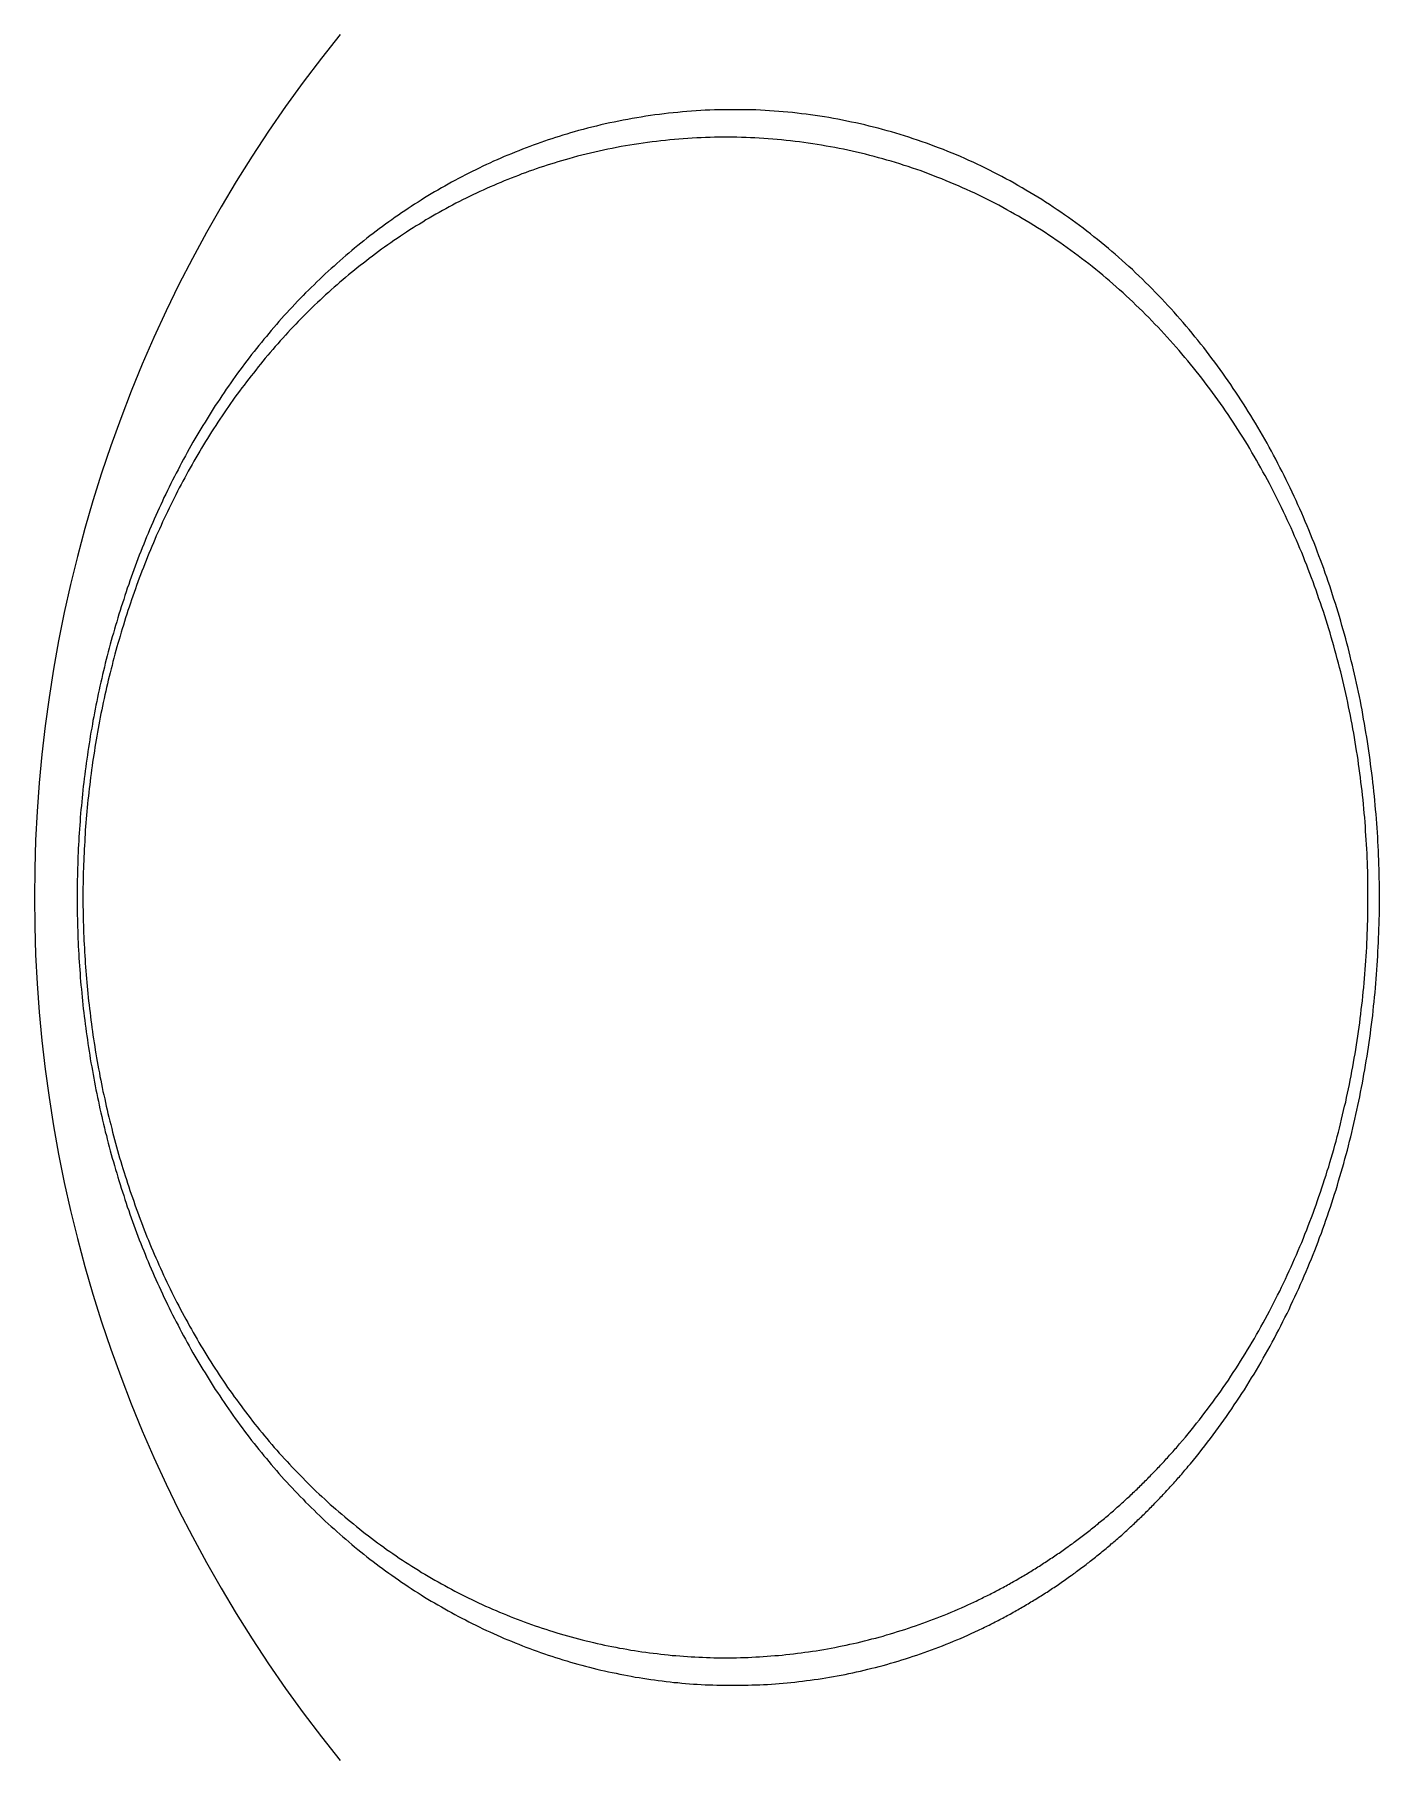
# Model space of a CAD drawing. Header units: millimetres. Extents: x 0 to 5600, y -67 to 2530.
# Drawn here: x 5200.69 to 5209.3, y 864.51 to 875.58 of the extents above; entities that cross this region are included whole.
import ezdxf

# ---------------------------------------------------------------- set-up
doc = ezdxf.new("R2010")
doc.units = ezdxf.units.MM
doc.layers.add('내부선 및 부속', color=4, linetype='Continuous')

msp = doc.modelspace()

# ---------------------------------------------------------------- linework, layer by layer
at = {"layer": '내부선 및 부속', "linetype": 'Continuous', "flags": 128}
for points in [[(5208.093, 866.414), (5208.112, 866.437), (5208.131, 866.46), (5208.149, 866.482), (5208.167, 866.505), (5208.185, 866.529), (5208.203, 866.552), (5208.221, 866.575), (5208.239, 866.599), (5208.256, 866.622), (5208.273, 866.646), (5208.291, 866.67), (5208.308, 866.694), (5208.325, 866.718), (5208.341, 866.742), (5208.358, 866.766), (5208.374, 866.791), (5208.391, 866.815), (5208.407, 866.84), (5208.423, 866.864), (5208.439, 866.889), (5208.454, 866.914), (5208.47, 866.939), (5208.485, 866.964), (5208.501, 866.989), (5208.516, 867.015), (5208.531, 867.04), (5208.546, 867.066), (5208.56, 867.091), (5208.575, 867.117), (5208.589, 867.143), (5208.603, 867.168), (5208.617, 867.194), (5208.631, 867.22), (5208.645, 867.246), (5208.659, 867.273), (5208.672, 867.299), (5208.686, 867.325), (5208.699, 867.351), (5208.712, 867.378), (5208.725, 867.404), (5208.737, 867.431), (5208.75, 867.458), (5208.763, 867.484), (5208.775, 867.511), (5208.787, 867.538), (5208.799, 867.565), (5208.811, 867.592), (5208.823, 867.619), (5208.834, 867.646), (5208.846, 867.673), (5208.857, 867.701), (5208.868, 867.728), (5208.879, 867.755), (5208.89, 867.782), (5208.9, 867.81), (5208.911, 867.837), (5208.921, 867.865), (5208.932, 867.892), (5208.942, 867.92), (5208.952, 867.948), (5208.961, 867.975), (5208.971, 868.003), (5208.981, 868.031), (5208.99, 868.059), (5208.999, 868.087), (5209.008, 868.115), (5209.017, 868.143), (5209.026, 868.171), (5209.035, 868.199), (5209.043, 868.227), (5209.051, 868.255), (5209.06, 868.283), (5209.068, 868.311), (5209.076, 868.339), (5209.083, 868.368), (5209.091, 868.396), (5209.099, 868.424), (5209.106, 868.453), (5209.113, 868.481), (5209.12, 868.51), (5209.127, 868.538), (5209.134, 868.567), (5209.141, 868.595), (5209.147, 868.624), (5209.154, 868.652), (5209.16, 868.681), (5209.166, 868.71), (5209.172, 868.738), (5209.178, 868.767), (5209.184, 868.796), (5209.189, 868.825), (5209.195, 868.853), (5209.2, 868.882), (5209.205, 868.911), (5209.21, 868.94), (5209.215, 868.969), (5209.22, 868.998), (5209.225, 869.027), (5209.229, 869.056), (5209.234, 869.085), (5209.234, 869.085), (5209.238, 869.114), (5209.242, 869.143), (5209.246, 869.172), (5209.25, 869.201), (5209.254, 869.23), (5209.257, 869.259), (5209.261, 869.288), (5209.264, 869.318), (5209.267, 869.347), (5209.27, 869.376), (5209.273, 869.405), (5209.276, 869.434), (5209.279, 869.464), (5209.281, 869.493), (5209.284, 869.522), (5209.286, 869.551), (5209.288, 869.581), (5209.29, 869.61), (5209.292, 869.639), (5209.294, 869.669), (5209.295, 869.698), (5209.297, 869.727), (5209.298, 869.756), (5209.299, 869.786), (5209.301, 869.815), (5209.301, 869.844), (5209.302, 869.874), (5209.303, 869.903), (5209.304, 869.932), (5209.304, 869.962), (5209.304, 869.991), (5209.304, 870.021), (5209.305, 870.05), (5209.304, 870.079), (5209.304, 870.109), (5209.304, 870.138), (5209.303, 870.167), (5209.303, 870.197), (5209.302, 870.226), (5209.301, 870.255), (5209.3, 870.285), (5209.299, 870.314), (5209.298, 870.343), (5209.296, 870.373), (5209.295, 870.402), (5209.293, 870.431), (5209.291, 870.46), (5209.289, 870.49), (5209.287, 870.519), (5209.285, 870.548), (5209.283, 870.578), (5209.28, 870.607), (5209.278, 870.636), (5209.275, 870.665), (5209.272, 870.694), (5209.269, 870.724), (5209.266, 870.753), (5209.263, 870.782), (5209.259, 870.811), (5209.256, 870.84), (5209.252, 870.869), (5209.248, 870.898), (5209.245, 870.927), (5209.241, 870.956), (5209.236, 870.985), (5209.232, 871.014), (5209.228, 871.043), (5209.223, 871.072), (5209.218, 871.101), (5209.213, 871.13), (5209.208, 871.159), (5209.203, 871.188), (5209.198, 871.217), (5209.193, 871.246), (5209.187, 871.275), (5209.182, 871.303), (5209.176, 871.332), (5209.17, 871.361), (5209.164, 871.39), (5209.158, 871.418), (5209.151, 871.447), (5209.145, 871.475), (5209.138, 871.504), (5209.131, 871.533), (5209.124, 871.561), (5209.117, 871.59), (5209.11, 871.618), (5209.103, 871.647), (5209.095, 871.675), (5209.088, 871.703), (5209.08, 871.732), (5209.072, 871.76), (5209.064, 871.788), (5209.056, 871.816), (5209.048, 871.845), (5209.039, 871.873), (5209.031, 871.901), (5209.022, 871.929), (5209.013, 871.957), (5209.004, 871.985), (5209.004, 871.985), (5208.995, 872.013), (5208.986, 872.041), (5208.976, 872.069), (5208.967, 872.097), (5208.957, 872.124), (5208.947, 872.152), (5208.937, 872.18), (5208.927, 872.208), (5208.917, 872.235), (5208.906, 872.263), (5208.896, 872.29), (5208.885, 872.318), (5208.874, 872.345), (5208.863, 872.372), (5208.852, 872.4), (5208.841, 872.427), (5208.829, 872.454), (5208.818, 872.481), (5208.806, 872.508), (5208.794, 872.535), (5208.782, 872.562), (5208.77, 872.589), (5208.757, 872.615), (5208.745, 872.642), (5208.732, 872.669), (5208.72, 872.695), (5208.707, 872.722), (5208.694, 872.748), (5208.68, 872.774), (5208.667, 872.801), (5208.653, 872.827), (5208.64, 872.853), (5208.626, 872.879), (5208.612, 872.905), (5208.598, 872.931), (5208.584, 872.956), (5208.569, 872.982), (5208.555, 873.008), (5208.54, 873.033), (5208.525, 873.058), (5208.51, 873.084), (5208.495, 873.109), (5208.48, 873.134), (5208.464, 873.159), (5208.448, 873.184), (5208.433, 873.209), (5208.417, 873.234), (5208.401, 873.258), (5208.384, 873.283), (5208.368, 873.307), (5208.351, 873.332), (5208.335, 873.356), (5208.318, 873.38), (5208.301, 873.404), (5208.284, 873.428), (5208.266, 873.452), (5208.249, 873.476), (5208.231, 873.499), (5208.214, 873.523), (5208.196, 873.546), (5208.178, 873.569), (5208.159, 873.592), (5208.141, 873.616), (5208.122, 873.638), (5208.104, 873.661), (5208.085, 873.684), (5208.066, 873.706), (5208.047, 873.729), (5208.027, 873.751), (5208.008, 873.773), (5207.988, 873.795), (5207.969, 873.817), (5207.949, 873.839), (5207.929, 873.86), (5207.909, 873.882), (5207.888, 873.903), (5207.868, 873.924), (5207.847, 873.945), (5207.827, 873.966), (5207.806, 873.987), (5207.785, 874.008), (5207.763, 874.028), (5207.742, 874.048), (5207.721, 874.069), (5207.699, 874.089), (5207.677, 874.108), (5207.656, 874.128), (5207.633, 874.148), (5207.611, 874.167), (5207.589, 874.186), (5207.567, 874.205), (5207.544, 874.224), (5207.521, 874.243), (5207.498, 874.261), (5207.475, 874.28), (5207.452, 874.298), (5207.429, 874.316), (5207.406, 874.334), (5207.382, 874.351), (5207.359, 874.369), (5207.359, 874.369), (5207.335, 874.386), (5207.311, 874.403), (5207.287, 874.42), (5207.263, 874.437), (5207.238, 874.453), (5207.214, 874.47), (5207.189, 874.486), (5207.164, 874.502), (5207.14, 874.518), (5207.115, 874.533), (5207.09, 874.549), (5207.064, 874.564), (5207.039, 874.579), (5207.014, 874.594), (5206.988, 874.609), (5206.963, 874.623), (5206.937, 874.637), (5206.911, 874.651), (5206.885, 874.665), (5206.859, 874.679), (5206.833, 874.692), (5206.806, 874.706), (5206.78, 874.719), (5206.754, 874.732), (5206.727, 874.744), (5206.7, 874.757), (5206.674, 874.769), (5206.647, 874.781), (5206.62, 874.793), (5206.593, 874.804), (5206.566, 874.816), (5206.538, 874.827), (5206.511, 874.838), (5206.484, 874.848), (5206.456, 874.859), (5206.429, 874.869), (5206.401, 874.879), (5206.373, 874.889), (5206.345, 874.899), (5206.317, 874.908), (5206.289, 874.917), (5206.261, 874.926), (5206.233, 874.935), (5206.205, 874.943), (5206.177, 874.951), (5206.149, 874.959), (5206.12, 874.967), (5206.092, 874.975), (5206.063, 874.982), (5206.035, 874.989), (5206.006, 874.996), (5205.978, 875.003), (5205.949, 875.009), (5205.92, 875.015), (5205.891, 875.021), (5205.863, 875.027), (5205.834, 875.033), (5205.805, 875.038), (5205.776, 875.043), (5205.747, 875.048), (5205.718, 875.052), (5205.689, 875.057), (5205.659, 875.061), (5205.63, 875.065), (5205.601, 875.068), (5205.572, 875.072), (5205.543, 875.075), (5205.513, 875.078), (5205.484, 875.08), (5205.455, 875.083), (5205.425, 875.085), (5205.396, 875.087), (5205.367, 875.089), (5205.337, 875.09), (5205.308, 875.092), (5205.278, 875.093), (5205.249, 875.093), (5205.219, 875.094), (5205.19, 875.094), (5205.161, 875.094), (5205.131, 875.094), (5205.102, 875.094), (5205.072, 875.093), (5205.043, 875.092), (5205.013, 875.091), (5204.984, 875.09), (5204.955, 875.088), (5204.925, 875.087), (5204.896, 875.085), (5204.866, 875.082), (5204.837, 875.08), (5204.808, 875.077), (5204.778, 875.074), (5204.749, 875.071), (5204.72, 875.068), (5204.691, 875.064), (5204.661, 875.06), (5204.632, 875.056), (5204.603, 875.052), (5204.574, 875.047), (5204.574, 875.047), (5204.545, 875.042), (5204.516, 875.037), (5204.487, 875.032), (5204.458, 875.027), (5204.429, 875.021), (5204.401, 875.015), (5204.372, 875.009), (5204.343, 875.003), (5204.315, 874.996), (5204.286, 874.989), (5204.258, 874.982), (5204.229, 874.975), (5204.201, 874.967), (5204.172, 874.96), (5204.144, 874.952), (5204.144, 874.952)], [(5204.144, 874.952), (5204.12, 874.945), (5204.096, 874.938), (5204.072, 874.931), (5204.048, 874.923), (5204.025, 874.916), (5204.001, 874.908), (5203.977, 874.9), (5203.953, 874.892), (5203.93, 874.884), (5203.906, 874.875), (5203.882, 874.867), (5203.859, 874.858), (5203.836, 874.849), (5203.812, 874.84), (5203.789, 874.831), (5203.766, 874.822), (5203.742, 874.812), (5203.719, 874.803), (5203.696, 874.793), (5203.673, 874.783), (5203.65, 874.773), (5203.627, 874.763), (5203.604, 874.752), (5203.582, 874.742), (5203.559, 874.731), (5203.536, 874.72), (5203.514, 874.709), (5203.491, 874.698), (5203.469, 874.687), (5203.447, 874.676), (5203.424, 874.664), (5203.402, 874.652), (5203.38, 874.641), (5203.358, 874.629), (5203.336, 874.616), (5203.314, 874.604), (5203.293, 874.592), (5203.271, 874.579), (5203.249, 874.567), (5203.228, 874.554), (5203.206, 874.541), (5203.185, 874.528), (5203.164, 874.514), (5203.143, 874.501), (5203.121, 874.488), (5203.1, 874.474), (5203.079, 874.46), (5203.059, 874.446), (5203.038, 874.432), (5203.017, 874.418), (5202.997, 874.404), (5202.976, 874.389), (5202.956, 874.375), (5202.935, 874.36), (5202.915, 874.346), (5202.895, 874.331), (5202.875, 874.316), (5202.855, 874.3), (5202.835, 874.285), (5202.815, 874.27), (5202.796, 874.254), (5202.776, 874.239), (5202.757, 874.223), (5202.737, 874.207), (5202.718, 874.191), (5202.699, 874.175), (5202.68, 874.159), (5202.661, 874.142), (5202.642, 874.126), (5202.623, 874.109), (5202.605, 874.092), (5202.586, 874.076), (5202.568, 874.059), (5202.549, 874.042), (5202.531, 874.025), (5202.513, 874.007), (5202.495, 873.99), (5202.477, 873.972), (5202.459, 873.955), (5202.441, 873.937), (5202.423, 873.919), (5202.406, 873.902), (5202.388, 873.884), (5202.371, 873.866), (5202.354, 873.847), (5202.337, 873.829), (5202.32, 873.811), (5202.303, 873.792), (5202.286, 873.774), (5202.269, 873.755), (5202.252, 873.736), (5202.236, 873.717), (5202.219, 873.698), (5202.203, 873.679), (5202.187, 873.66), (5202.171, 873.641), (5202.155, 873.622), (5202.139, 873.602), (5202.123, 873.583), (5202.108, 873.563), (5202.108, 873.563), (5202.092, 873.544), (5202.077, 873.524), (5202.061, 873.504), (5202.046, 873.484), (5202.031, 873.464), (5202.016, 873.444), (5202.001, 873.424), (5201.986, 873.404), (5201.972, 873.384), (5201.957, 873.363), (5201.943, 873.343), (5201.928, 873.322), (5201.914, 873.302), (5201.9, 873.281), (5201.886, 873.26), (5201.872, 873.239), (5201.858, 873.218), (5201.844, 873.197), (5201.831, 873.176), (5201.817, 873.155), (5201.804, 873.134), (5201.791, 873.113), (5201.778, 873.091), (5201.764, 873.07), (5201.752, 873.049), (5201.739, 873.027), (5201.726, 873.006), (5201.713, 872.984), (5201.701, 872.962), (5201.688, 872.94), (5201.676, 872.919), (5201.664, 872.897), (5201.652, 872.875), (5201.64, 872.853), (5201.628, 872.831), (5201.616, 872.808), (5201.605, 872.786), (5201.593, 872.764), (5201.582, 872.742), (5201.57, 872.719), (5201.559, 872.697), (5201.548, 872.674), (5201.537, 872.652), (5201.526, 872.629), (5201.515, 872.607), (5201.505, 872.584), (5201.494, 872.561), (5201.484, 872.539), (5201.473, 872.516), (5201.463, 872.493), (5201.453, 872.47), (5201.443, 872.447), (5201.433, 872.424), (5201.423, 872.401), (5201.413, 872.378), (5201.404, 872.355), (5201.394, 872.332), (5201.385, 872.308), (5201.376, 872.285), (5201.366, 872.262), (5201.357, 872.238), (5201.348, 872.215), (5201.34, 872.192), (5201.331, 872.168), (5201.322, 872.145), (5201.314, 872.121), (5201.305, 872.097), (5201.297, 872.074), (5201.289, 872.05), (5201.28, 872.026), (5201.272, 872.003), (5201.264, 871.979), (5201.257, 871.955), (5201.249, 871.931), (5201.241, 871.907), (5201.234, 871.884), (5201.226, 871.86), (5201.219, 871.836), (5201.212, 871.812), (5201.205, 871.788), (5201.198, 871.764), (5201.191, 871.739), (5201.184, 871.715), (5201.177, 871.691), (5201.171, 871.667), (5201.164, 871.643), (5201.158, 871.618), (5201.152, 871.594), (5201.145, 871.57), (5201.139, 871.546), (5201.133, 871.521), (5201.128, 871.497), (5201.122, 871.473), (5201.116, 871.448), (5201.111, 871.424), (5201.105, 871.399), (5201.1, 871.375), (5201.094, 871.35), (5201.089, 871.326), (5201.084, 871.301), (5201.084, 871.301), (5201.079, 871.277), (5201.074, 871.252), (5201.07, 871.227), (5201.065, 871.203), (5201.06, 871.178), (5201.056, 871.154), (5201.052, 871.129), (5201.047, 871.104), (5201.043, 871.079), (5201.039, 871.055), (5201.035, 871.03), (5201.031, 871.005), (5201.028, 870.98), (5201.024, 870.956), (5201.02, 870.931), (5201.017, 870.906), (5201.014, 870.881), (5201.01, 870.856), (5201.007, 870.832), (5201.004, 870.807), (5201.001, 870.782), (5200.998, 870.757), (5200.996, 870.732), (5200.993, 870.707), (5200.99, 870.682), (5200.988, 870.657), (5200.986, 870.632), (5200.983, 870.607), (5200.981, 870.582), (5200.979, 870.557), (5200.977, 870.532), (5200.975, 870.507), (5200.973, 870.482), (5200.972, 870.457), (5200.97, 870.432), (5200.969, 870.407), (5200.967, 870.382), (5200.966, 870.357), (5200.965, 870.332), (5200.964, 870.307), (5200.963, 870.282), (5200.962, 870.257), (5200.961, 870.232), (5200.961, 870.207), (5200.96, 870.182), (5200.959, 870.157), (5200.959, 870.132), (5200.959, 870.107), (5200.959, 870.082), (5200.958, 870.057), (5200.958, 870.032), (5200.959, 870.006), (5200.959, 869.981), (5200.959, 869.956), (5200.959, 869.931), (5200.96, 869.906), (5200.96, 869.881), (5200.961, 869.856), (5200.962, 869.831), (5200.963, 869.806), (5200.964, 869.781), (5200.965, 869.756), (5200.966, 869.731), (5200.967, 869.706), (5200.969, 869.681), (5200.97, 869.656), (5200.972, 869.631), (5200.973, 869.606), (5200.975, 869.581), (5200.977, 869.556), (5200.979, 869.531), (5200.981, 869.506), (5200.983, 869.481), (5200.986, 869.456), (5200.988, 869.431), (5200.99, 869.406), (5200.993, 869.381), (5200.996, 869.356), (5200.998, 869.331), (5201.001, 869.306), (5201.004, 869.282), (5201.007, 869.257), (5201.01, 869.232), (5201.014, 869.207), (5201.017, 869.182), (5201.02, 869.157), (5201.024, 869.133), (5201.028, 869.108), (5201.031, 869.083), (5201.035, 869.058), (5201.039, 869.033), (5201.043, 869.009), (5201.047, 868.984), (5201.052, 868.959), (5201.056, 868.935), (5201.061, 868.91), (5201.065, 868.885), (5201.07, 868.861), (5201.075, 868.836), (5201.079, 868.811), (5201.079, 868.811), (5201.084, 868.787), (5201.089, 868.762), (5201.095, 868.738), (5201.1, 868.713), (5201.105, 868.689), (5201.111, 868.664), (5201.116, 868.64), (5201.122, 868.616), (5201.128, 868.591), (5201.133, 868.567), (5201.139, 868.542), (5201.146, 868.518), (5201.152, 868.494), (5201.158, 868.47), (5201.164, 868.445), (5201.171, 868.421), (5201.177, 868.397), (5201.184, 868.373), (5201.191, 868.349), (5201.198, 868.325), (5201.205, 868.301), (5201.212, 868.276), (5201.219, 868.252), (5201.226, 868.229), (5201.234, 868.205), (5201.241, 868.181), (5201.249, 868.157), (5201.257, 868.133), (5201.264, 868.109), (5201.272, 868.085), (5201.28, 868.062), (5201.289, 868.038), (5201.297, 868.014), (5201.305, 867.991), (5201.314, 867.967), (5201.322, 867.944), (5201.331, 867.92), (5201.34, 867.897), (5201.348, 867.873), (5201.357, 867.85), (5201.366, 867.826), (5201.376, 867.803), (5201.385, 867.78), (5201.394, 867.757), (5201.404, 867.733), (5201.413, 867.71), (5201.423, 867.687), (5201.433, 867.664), (5201.443, 867.641), (5201.453, 867.618), (5201.463, 867.595), (5201.473, 867.572), (5201.484, 867.55), (5201.494, 867.527), (5201.505, 867.504), (5201.515, 867.481), (5201.526, 867.459), (5201.537, 867.436), (5201.548, 867.414), (5201.559, 867.391), (5201.57, 867.369), (5201.582, 867.346), (5201.593, 867.324), (5201.605, 867.302), (5201.616, 867.28), (5201.628, 867.258), (5201.64, 867.235), (5201.652, 867.213), (5201.664, 867.191), (5201.676, 867.17), (5201.688, 867.148), (5201.701, 867.126), (5201.713, 867.104), (5201.726, 867.083), (5201.739, 867.061), (5201.752, 867.039), (5201.764, 867.018), (5201.778, 866.997), (5201.791, 866.975), (5201.804, 866.954), (5201.817, 866.933), (5201.831, 866.912), (5201.844, 866.891), (5201.858, 866.87), (5201.872, 866.849), (5201.886, 866.828), (5201.9, 866.807), (5201.914, 866.787), (5201.928, 866.766), (5201.943, 866.745), (5201.957, 866.725), (5201.972, 866.705), (5201.986, 866.684), (5202.001, 866.664), (5202.016, 866.644), (5202.031, 866.624), (5202.046, 866.604), (5202.061, 866.584), (5202.077, 866.564), (5202.092, 866.544), (5202.092, 866.544), (5202.108, 866.525), (5202.123, 866.505), (5202.139, 866.486), (5202.155, 866.466), (5202.171, 866.447), (5202.187, 866.428), (5202.203, 866.409), (5202.22, 866.39), (5202.236, 866.371), (5202.252, 866.352), (5202.269, 866.333), (5202.286, 866.314), (5202.303, 866.296), (5202.32, 866.277), (5202.337, 866.259), (5202.354, 866.241), (5202.371, 866.223), (5202.388, 866.205), (5202.406, 866.187), (5202.423, 866.169), (5202.441, 866.151), (5202.459, 866.133), (5202.477, 866.116), (5202.495, 866.098), (5202.513, 866.081), (5202.531, 866.064), (5202.549, 866.046), (5202.567, 866.029), (5202.586, 866.013), (5202.605, 865.996), (5202.623, 865.979), (5202.642, 865.962), (5202.661, 865.946), (5202.68, 865.93), (5202.699, 865.913), (5202.718, 865.897), (5202.737, 865.881), (5202.757, 865.865), (5202.776, 865.85), (5202.796, 865.834), (5202.815, 865.818), (5202.835, 865.803), (5202.855, 865.788), (5202.875, 865.773), (5202.895, 865.758), (5202.915, 865.743), (5202.935, 865.728), (5202.956, 865.713), (5202.976, 865.699), (5202.997, 865.684), (5203.017, 865.67), (5203.038, 865.656), (5203.059, 865.642), (5203.079, 865.628), (5203.1, 865.614), (5203.121, 865.6), (5203.143, 865.587), (5203.164, 865.574), (5203.185, 865.56), (5203.206, 865.547), (5203.228, 865.534), (5203.249, 865.522), (5203.271, 865.509), (5203.293, 865.496), (5203.314, 865.484), (5203.336, 865.472), (5203.358, 865.46), (5203.38, 865.448), (5203.402, 865.436), (5203.424, 865.424), (5203.447, 865.413), (5203.469, 865.401), (5203.491, 865.39), (5203.514, 865.379), (5203.536, 865.368), (5203.559, 865.357), (5203.582, 865.346), (5203.604, 865.336), (5203.627, 865.326), (5203.65, 865.315), (5203.673, 865.305), (5203.696, 865.295), (5203.719, 865.286), (5203.742, 865.276), (5203.765, 865.266), (5203.789, 865.257), (5203.812, 865.248), (5203.835, 865.239), (5203.859, 865.23), (5203.882, 865.221), (5203.906, 865.213), (5203.929, 865.205), (5203.953, 865.196), (5203.977, 865.188), (5204.001, 865.18), (5204.024, 865.173), (5204.048, 865.165), (5204.072, 865.158), (5204.096, 865.15), (5204.12, 865.143), (5204.12, 865.143), (5204.144, 865.136), (5204.168, 865.13), (5204.193, 865.123), (5204.217, 865.116), (5204.241, 865.11), (5204.265, 865.104), (5204.29, 865.098), (5204.314, 865.092), (5204.338, 865.087), (5204.363, 865.081), (5204.387, 865.076), (5204.412, 865.071), (5204.436, 865.066), (5204.461, 865.061), (5204.486, 865.056), (5204.51, 865.052), (5204.535, 865.047), (5204.56, 865.043), (5204.584, 865.039), (5204.609, 865.035), (5204.634, 865.032), (5204.659, 865.028), (5204.683, 865.025), (5204.708, 865.022), (5204.733, 865.019), (5204.758, 865.016), (5204.783, 865.013), (5204.808, 865.011), (5204.833, 865.008), (5204.858, 865.006), (5204.883, 865.004), (5204.908, 865.002), (5204.933, 865.001), (5204.958, 864.999), (5204.983, 864.998), (5205.008, 864.997), (5205.033, 864.996), (5205.058, 864.995), (5205.083, 864.995), (5205.108, 864.994), (5205.133, 864.994), (5205.158, 864.994), (5205.183, 864.994), (5205.208, 864.994), (5205.233, 864.994), (5205.258, 864.995), (5205.283, 864.996), (5205.308, 864.997), (5205.333, 864.998), (5205.358, 864.999), (5205.383, 865), (5205.408, 865.002), (5205.433, 865.004), (5205.458, 865.006), (5205.483, 865.008), (5205.508, 865.01), (5205.533, 865.012), (5205.558, 865.015), (5205.583, 865.018), (5205.608, 865.021), (5205.633, 865.024), (5205.657, 865.027), (5205.682, 865.031), (5205.707, 865.034), (5205.732, 865.038), (5205.756, 865.042), (5205.781, 865.046), (5205.806, 865.051), (5205.83, 865.055), (5205.855, 865.06), (5205.88, 865.064), (5205.904, 865.069), (5205.929, 865.075), (5205.953, 865.08), (5205.978, 865.085), (5206.002, 865.091), (5206.026, 865.097), (5206.051, 865.103), (5206.075, 865.109), (5206.099, 865.115), (5206.124, 865.122), (5206.148, 865.128), (5206.172, 865.135), (5206.196, 865.142), (5206.22, 865.149), (5206.244, 865.157), (5206.268, 865.164), (5206.292, 865.172), (5206.316, 865.18), (5206.339, 865.188), (5206.363, 865.196), (5206.387, 865.204), (5206.41, 865.212), (5206.434, 865.221), (5206.457, 865.23), (5206.481, 865.239), (5206.504, 865.248), (5206.527, 865.257), (5206.551, 865.266), (5206.574, 865.276), (5206.574, 865.276), (5206.597, 865.286), (5206.62, 865.295), (5206.643, 865.305), (5206.666, 865.316), (5206.688, 865.326), (5206.711, 865.336), (5206.734, 865.347), (5206.734, 865.347)], [(5208.024, 866.541), (5208.042, 866.563), (5208.061, 866.585), (5208.079, 866.607), (5208.097, 866.629), (5208.115, 866.651), (5208.133, 866.674), (5208.151, 866.696), (5208.168, 866.719), (5208.186, 866.742), (5208.203, 866.764), (5208.22, 866.787), (5208.237, 866.81), (5208.254, 866.834), (5208.27, 866.857), (5208.287, 866.88), (5208.303, 866.904), (5208.32, 866.927), (5208.336, 866.951), (5208.352, 866.975), (5208.367, 866.999), (5208.383, 867.023), (5208.399, 867.047), (5208.414, 867.071), (5208.429, 867.095), (5208.444, 867.119), (5208.459, 867.144), (5208.474, 867.168), (5208.488, 867.193), (5208.503, 867.218), (5208.517, 867.242), (5208.531, 867.267), (5208.545, 867.292), (5208.559, 867.317), (5208.573, 867.342), (5208.587, 867.368), (5208.6, 867.393), (5208.613, 867.418), (5208.626, 867.444), (5208.639, 867.469), (5208.652, 867.495), (5208.665, 867.52), (5208.677, 867.546), (5208.69, 867.572), (5208.702, 867.598), (5208.714, 867.624), (5208.726, 867.65), (5208.738, 867.676), (5208.75, 867.702), (5208.761, 867.728), (5208.773, 867.754), (5208.784, 867.781), (5208.795, 867.807), (5208.806, 867.833), (5208.817, 867.86), (5208.827, 867.886), (5208.838, 867.913), (5208.848, 867.94), (5208.859, 867.966), (5208.869, 867.993), (5208.879, 868.02), (5208.888, 868.047), (5208.898, 868.074), (5208.908, 868.101), (5208.917, 868.128), (5208.926, 868.155), (5208.935, 868.182), (5208.944, 868.209), (5208.953, 868.236), (5208.962, 868.264), (5208.97, 868.291), (5208.979, 868.318), (5208.987, 868.346), (5208.995, 868.373), (5209.003, 868.401), (5209.011, 868.428), (5209.018, 868.456), (5209.026, 868.483), (5209.033, 868.511), (5209.041, 868.539), (5209.048, 868.566), (5209.055, 868.594), (5209.062, 868.622), (5209.068, 868.65), (5209.075, 868.678), (5209.081, 868.706), (5209.088, 868.733), (5209.094, 868.761), (5209.1, 868.789), (5209.106, 868.817), (5209.112, 868.845), (5209.117, 868.873), (5209.123, 868.901), (5209.128, 868.93), (5209.133, 868.958), (5209.138, 868.986), (5209.143, 869.014), (5209.148, 869.042), (5209.153, 869.07), (5209.157, 869.099), (5209.162, 869.127), (5209.162, 869.127), (5209.166, 869.155), (5209.17, 869.184), (5209.174, 869.212), (5209.178, 869.24), (5209.181, 869.269), (5209.185, 869.297), (5209.188, 869.325), (5209.192, 869.354), (5209.195, 869.382), (5209.198, 869.411), (5209.201, 869.439), (5209.204, 869.468), (5209.206, 869.496), (5209.209, 869.525), (5209.211, 869.553), (5209.213, 869.582), (5209.215, 869.61), (5209.217, 869.639), (5209.219, 869.667), (5209.221, 869.696), (5209.223, 869.725), (5209.224, 869.753), (5209.225, 869.782), (5209.226, 869.81), (5209.227, 869.839), (5209.228, 869.868), (5209.229, 869.896), (5209.23, 869.925), (5209.23, 869.954), (5209.231, 869.982), (5209.231, 870.011), (5209.231, 870.04), (5209.231, 870.068), (5209.231, 870.097), (5209.23, 870.126), (5209.23, 870.154), (5209.229, 870.183), (5209.229, 870.212), (5209.228, 870.241), (5209.227, 870.269), (5209.226, 870.298), (5209.225, 870.327), (5209.223, 870.355), (5209.222, 870.384), (5209.22, 870.413), (5209.218, 870.441), (5209.216, 870.47), (5209.214, 870.499), (5209.212, 870.527), (5209.21, 870.556), (5209.207, 870.584), (5209.205, 870.613), (5209.202, 870.642), (5209.199, 870.67), (5209.196, 870.699), (5209.193, 870.727), (5209.19, 870.756), (5209.186, 870.784), (5209.183, 870.813), (5209.179, 870.841), (5209.175, 870.87), (5209.171, 870.898), (5209.167, 870.927), (5209.163, 870.955), (5209.158, 870.984), (5209.154, 871.012), (5209.149, 871.04), (5209.144, 871.069), (5209.14, 871.097), (5209.134, 871.125), (5209.129, 871.154), (5209.124, 871.182), (5209.118, 871.21), (5209.113, 871.238), (5209.107, 871.266), (5209.101, 871.294), (5209.095, 871.323), (5209.089, 871.351), (5209.083, 871.379), (5209.076, 871.407), (5209.069, 871.435), (5209.063, 871.463), (5209.056, 871.49), (5209.049, 871.518), (5209.042, 871.546), (5209.034, 871.574), (5209.027, 871.602), (5209.019, 871.629), (5209.012, 871.657), (5209.004, 871.685), (5208.996, 871.712), (5208.988, 871.74), (5208.979, 871.767), (5208.971, 871.795), (5208.962, 871.822), (5208.954, 871.85), (5208.945, 871.877), (5208.936, 871.904), (5208.927, 871.932), (5208.917, 871.959), (5208.917, 871.959), (5208.908, 871.986), (5208.898, 872.013), (5208.889, 872.04), (5208.879, 872.067), (5208.869, 872.094), (5208.859, 872.121), (5208.848, 872.148), (5208.838, 872.175), (5208.827, 872.201), (5208.817, 872.228), (5208.806, 872.255), (5208.795, 872.281), (5208.784, 872.308), (5208.772, 872.334), (5208.761, 872.361), (5208.749, 872.387), (5208.738, 872.413), (5208.726, 872.439), (5208.714, 872.465), (5208.702, 872.491), (5208.689, 872.517), (5208.677, 872.543), (5208.664, 872.569), (5208.652, 872.595), (5208.639, 872.62), (5208.626, 872.646), (5208.612, 872.672), (5208.599, 872.697), (5208.586, 872.722), (5208.572, 872.748), (5208.558, 872.773), (5208.544, 872.798), (5208.53, 872.823), (5208.516, 872.848), (5208.502, 872.873), (5208.487, 872.897), (5208.473, 872.922), (5208.458, 872.947), (5208.443, 872.971), (5208.428, 872.995), (5208.412, 873.02), (5208.397, 873.044), (5208.382, 873.068), (5208.366, 873.092), (5208.35, 873.116), (5208.334, 873.14), (5208.318, 873.164), (5208.302, 873.187), (5208.285, 873.211), (5208.269, 873.234), (5208.252, 873.257), (5208.235, 873.281), (5208.218, 873.304), (5208.201, 873.327), (5208.183, 873.349), (5208.166, 873.372), (5208.148, 873.395), (5208.13, 873.417), (5208.113, 873.44), (5208.094, 873.462), (5208.076, 873.484), (5208.058, 873.506), (5208.039, 873.528), (5208.021, 873.55), (5208.002, 873.572), (5207.983, 873.593), (5207.964, 873.615), (5207.945, 873.636), (5207.925, 873.657), (5207.906, 873.678), (5207.886, 873.699), (5207.866, 873.72), (5207.846, 873.741), (5207.826, 873.761), (5207.806, 873.782), (5207.786, 873.802), (5207.765, 873.822), (5207.744, 873.842), (5207.724, 873.862), (5207.703, 873.881), (5207.682, 873.901), (5207.661, 873.92), (5207.639, 873.94), (5207.618, 873.959), (5207.596, 873.978), (5207.574, 873.996), (5207.553, 874.015), (5207.531, 874.033), (5207.509, 874.052), (5207.486, 874.07), (5207.464, 874.088), (5207.441, 874.106), (5207.419, 874.123), (5207.396, 874.141), (5207.373, 874.158), (5207.35, 874.175), (5207.327, 874.192), (5207.304, 874.209), (5207.28, 874.226), (5207.257, 874.242), (5207.257, 874.242), (5207.233, 874.258), (5207.21, 874.274), (5207.186, 874.29), (5207.162, 874.306), (5207.138, 874.322), (5207.113, 874.337), (5207.089, 874.352), (5207.065, 874.367), (5207.04, 874.382), (5207.015, 874.397), (5206.991, 874.411), (5206.966, 874.425), (5206.941, 874.44), (5206.916, 874.453), (5206.89, 874.467), (5206.865, 874.481), (5206.84, 874.494), (5206.814, 874.507), (5206.789, 874.52), (5206.763, 874.533), (5206.737, 874.545), (5206.711, 874.558), (5206.685, 874.57), (5206.659, 874.582), (5206.633, 874.594), (5206.607, 874.605), (5206.58, 874.617), (5206.554, 874.628), (5206.527, 874.639), (5206.501, 874.65), (5206.474, 874.66), (5206.447, 874.671), (5206.421, 874.681), (5206.394, 874.691), (5206.367, 874.701), (5206.34, 874.71), (5206.313, 874.719), (5206.285, 874.729), (5206.258, 874.737), (5206.231, 874.746), (5206.203, 874.755), (5206.176, 874.763), (5206.148, 874.771), (5206.121, 874.779), (5206.093, 874.786), (5206.066, 874.794), (5206.038, 874.801), (5206.01, 874.808), (5205.982, 874.815), (5205.954, 874.821), (5205.926, 874.828), (5205.898, 874.834), (5205.87, 874.84), (5205.842, 874.846), (5205.814, 874.851), (5205.786, 874.856), (5205.758, 874.861), (5205.729, 874.866), (5205.701, 874.871), (5205.673, 874.875), (5205.644, 874.88), (5205.616, 874.884), (5205.587, 874.887), (5205.559, 874.891), (5205.531, 874.894), (5205.502, 874.897), (5205.473, 874.9), (5205.445, 874.903), (5205.416, 874.905), (5205.388, 874.907), (5205.359, 874.909), (5205.33, 874.911), (5205.302, 874.913), (5205.273, 874.914), (5205.245, 874.915), (5205.216, 874.916), (5205.187, 874.917), (5205.158, 874.917), (5205.13, 874.917), (5205.101, 874.917), (5205.072, 874.917), (5205.044, 874.917), (5205.015, 874.916), (5204.986, 874.915), (5204.958, 874.914), (5204.929, 874.913), (5204.9, 874.911), (5204.872, 874.909), (5204.843, 874.908), (5204.814, 874.905), (5204.786, 874.903), (5204.757, 874.9), (5204.728, 874.897), (5204.7, 874.894), (5204.671, 874.891), (5204.643, 874.888), (5204.614, 874.884), (5204.586, 874.88), (5204.558, 874.876), (5204.529, 874.871), (5204.529, 874.871), (5204.501, 874.867), (5204.473, 874.862), (5204.445, 874.857), (5204.416, 874.852), (5204.388, 874.846), (5204.36, 874.84), (5204.332, 874.835), (5204.304, 874.829), (5204.276, 874.822), (5204.248, 874.816), (5204.22, 874.809), (5204.193, 874.802), (5204.165, 874.795), (5204.137, 874.787), (5204.11, 874.78), (5204.11, 874.78)], [(5204.11, 874.78), (5204.086, 874.773), (5204.063, 874.766), (5204.04, 874.76), (5204.016, 874.752), (5203.993, 874.745), (5203.97, 874.738), (5203.947, 874.73), (5203.924, 874.723), (5203.901, 874.715), (5203.878, 874.707), (5203.855, 874.699), (5203.832, 874.69), (5203.809, 874.682), (5203.786, 874.673), (5203.763, 874.664), (5203.741, 874.656), (5203.718, 874.647), (5203.695, 874.637), (5203.673, 874.628), (5203.65, 874.619), (5203.628, 874.609), (5203.606, 874.599), (5203.583, 874.589), (5203.561, 874.579), (5203.539, 874.569), (5203.517, 874.559), (5203.495, 874.548), (5203.473, 874.537), (5203.451, 874.527), (5203.429, 874.516), (5203.408, 874.505), (5203.386, 874.494), (5203.364, 874.482), (5203.343, 874.471), (5203.321, 874.459), (5203.3, 874.447), (5203.279, 874.436), (5203.258, 874.424), (5203.236, 874.411), (5203.215, 874.399), (5203.194, 874.387), (5203.174, 874.374), (5203.153, 874.361), (5203.132, 874.349), (5203.111, 874.336), (5203.091, 874.323), (5203.07, 874.309), (5203.05, 874.296), (5203.03, 874.283), (5203.009, 874.269), (5202.989, 874.255), (5202.969, 874.241), (5202.949, 874.227), (5202.929, 874.213), (5202.91, 874.199), (5202.89, 874.185), (5202.87, 874.17), (5202.851, 874.156), (5202.831, 874.141), (5202.812, 874.126), (5202.793, 874.111), (5202.773, 874.096), (5202.754, 874.081), (5202.735, 874.066), (5202.717, 874.05), (5202.698, 874.035), (5202.679, 874.019), (5202.661, 874.003), (5202.642, 873.988), (5202.624, 873.972), (5202.605, 873.956), (5202.587, 873.939), (5202.569, 873.923), (5202.551, 873.907), (5202.533, 873.89), (5202.515, 873.873), (5202.498, 873.857), (5202.48, 873.84), (5202.462, 873.823), (5202.445, 873.806), (5202.428, 873.789), (5202.41, 873.771), (5202.393, 873.754), (5202.376, 873.737), (5202.359, 873.719), (5202.343, 873.701), (5202.326, 873.684), (5202.309, 873.666), (5202.293, 873.648), (5202.276, 873.63), (5202.26, 873.612), (5202.244, 873.594), (5202.228, 873.575), (5202.212, 873.557), (5202.196, 873.538), (5202.18, 873.52), (5202.164, 873.501), (5202.149, 873.482), (5202.133, 873.463), (5202.118, 873.445), (5202.118, 873.445), (5202.103, 873.425), (5202.088, 873.406), (5202.073, 873.387), (5202.058, 873.368), (5202.043, 873.349), (5202.028, 873.329), (5202.014, 873.31), (5201.999, 873.29), (5201.985, 873.27), (5201.97, 873.251), (5201.956, 873.231), (5201.942, 873.211), (5201.928, 873.191), (5201.914, 873.171), (5201.9, 873.151), (5201.887, 873.131), (5201.873, 873.11), (5201.86, 873.09), (5201.847, 873.07), (5201.833, 873.049), (5201.82, 873.029), (5201.807, 873.008), (5201.794, 872.987), (5201.781, 872.966), (5201.769, 872.946), (5201.756, 872.925), (5201.744, 872.904), (5201.731, 872.883), (5201.719, 872.862), (5201.707, 872.841), (5201.695, 872.819), (5201.683, 872.798), (5201.671, 872.777), (5201.659, 872.755), (5201.648, 872.734), (5201.636, 872.713), (5201.625, 872.691), (5201.613, 872.669), (5201.602, 872.648), (5201.591, 872.626), (5201.58, 872.604), (5201.569, 872.583), (5201.559, 872.561), (5201.548, 872.539), (5201.537, 872.517), (5201.527, 872.495), (5201.516, 872.473), (5201.506, 872.451), (5201.496, 872.428), (5201.486, 872.406), (5201.476, 872.384), (5201.466, 872.362), (5201.457, 872.339), (5201.447, 872.317), (5201.437, 872.294), (5201.428, 872.272), (5201.419, 872.249), (5201.41, 872.227), (5201.401, 872.204), (5201.392, 872.182), (5201.383, 872.159), (5201.374, 872.136), (5201.365, 872.113), (5201.357, 872.09), (5201.348, 872.068), (5201.34, 872.045), (5201.332, 872.022), (5201.323, 871.999), (5201.315, 871.976), (5201.307, 871.953), (5201.3, 871.93), (5201.292, 871.906), (5201.284, 871.883), (5201.277, 871.86), (5201.269, 871.837), (5201.262, 871.814), (5201.255, 871.79), (5201.248, 871.767), (5201.24, 871.744), (5201.234, 871.72), (5201.227, 871.697), (5201.22, 871.673), (5201.213, 871.65), (5201.207, 871.627), (5201.2, 871.603), (5201.194, 871.579), (5201.188, 871.556), (5201.182, 871.532), (5201.176, 871.509), (5201.17, 871.485), (5201.164, 871.461), (5201.158, 871.438), (5201.153, 871.414), (5201.147, 871.39), (5201.142, 871.366), (5201.136, 871.343), (5201.131, 871.319), (5201.126, 871.295), (5201.121, 871.271), (5201.116, 871.247), (5201.116, 871.247), (5201.111, 871.223), (5201.107, 871.199), (5201.102, 871.175), (5201.098, 871.151), (5201.093, 871.127), (5201.089, 871.103), (5201.085, 871.079), (5201.08, 871.055), (5201.076, 871.031), (5201.073, 871.007), (5201.069, 870.983), (5201.065, 870.959), (5201.061, 870.935), (5201.058, 870.911), (5201.054, 870.887), (5201.051, 870.863), (5201.048, 870.838), (5201.045, 870.814), (5201.042, 870.79), (5201.039, 870.766), (5201.036, 870.742), (5201.033, 870.717), (5201.031, 870.693), (5201.028, 870.669), (5201.026, 870.645), (5201.023, 870.62), (5201.021, 870.596), (5201.019, 870.572), (5201.017, 870.548), (5201.015, 870.523), (5201.013, 870.499), (5201.011, 870.475), (5201.01, 870.45), (5201.008, 870.426), (5201.007, 870.402), (5201.005, 870.377), (5201.004, 870.353), (5201.003, 870.329), (5201.002, 870.304), (5201.001, 870.28), (5201, 870.255), (5200.999, 870.231), (5200.998, 870.207), (5200.998, 870.182), (5200.997, 870.158), (5200.997, 870.134), (5200.996, 870.109), (5200.996, 870.085), (5200.996, 870.06), (5200.996, 870.036), (5200.996, 870.012), (5200.996, 869.987), (5200.997, 869.963), (5200.997, 869.939), (5200.997, 869.914), (5200.998, 869.89), (5200.999, 869.865), (5200.999, 869.841), (5201, 869.817), (5201.001, 869.792), (5201.002, 869.768), (5201.003, 869.744), (5201.005, 869.719), (5201.006, 869.695), (5201.007, 869.671), (5201.009, 869.646), (5201.011, 869.622), (5201.012, 869.598), (5201.014, 869.573), (5201.016, 869.549), (5201.018, 869.525), (5201.02, 869.5), (5201.022, 869.476), (5201.025, 869.452), (5201.027, 869.428), (5201.03, 869.403), (5201.032, 869.379), (5201.035, 869.355), (5201.038, 869.331), (5201.041, 869.306), (5201.044, 869.282), (5201.047, 869.258), (5201.05, 869.234), (5201.053, 869.21), (5201.057, 869.186), (5201.06, 869.161), (5201.064, 869.137), (5201.067, 869.113), (5201.071, 869.089), (5201.075, 869.065), (5201.079, 869.041), (5201.083, 869.017), (5201.087, 868.993), (5201.092, 868.969), (5201.096, 868.945), (5201.101, 868.921), (5201.105, 868.897), (5201.11, 868.873), (5201.115, 868.849), (5201.119, 868.825), (5201.119, 868.825), (5201.124, 868.801), (5201.13, 868.778), (5201.135, 868.754), (5201.14, 868.73), (5201.145, 868.706), (5201.151, 868.682), (5201.156, 868.659), (5201.162, 868.635), (5201.168, 868.611), (5201.174, 868.588), (5201.18, 868.564), (5201.186, 868.54), (5201.192, 868.517), (5201.198, 868.493), (5201.205, 868.47), (5201.211, 868.446), (5201.218, 868.423), (5201.224, 868.399), (5201.231, 868.376), (5201.238, 868.352), (5201.245, 868.329), (5201.252, 868.306), (5201.259, 868.282), (5201.267, 868.259), (5201.274, 868.236), (5201.282, 868.213), (5201.289, 868.19), (5201.297, 868.166), (5201.305, 868.143), (5201.313, 868.12), (5201.321, 868.097), (5201.329, 868.074), (5201.337, 868.051), (5201.345, 868.028), (5201.354, 868.006), (5201.362, 867.983), (5201.371, 867.96), (5201.38, 867.937), (5201.388, 867.914), (5201.397, 867.892), (5201.406, 867.869), (5201.416, 867.847), (5201.425, 867.824), (5201.434, 867.802), (5201.444, 867.779), (5201.453, 867.757), (5201.463, 867.734), (5201.473, 867.712), (5201.483, 867.69), (5201.493, 867.667), (5201.503, 867.645), (5201.513, 867.623), (5201.523, 867.601), (5201.534, 867.579), (5201.544, 867.557), (5201.555, 867.535), (5201.566, 867.513), (5201.576, 867.491), (5201.587, 867.47), (5201.598, 867.448), (5201.61, 867.426), (5201.621, 867.404), (5201.632, 867.383), (5201.644, 867.361), (5201.655, 867.34), (5201.667, 867.319), (5201.679, 867.297), (5201.691, 867.276), (5201.703, 867.255), (5201.715, 867.234), (5201.727, 867.213), (5201.739, 867.191), (5201.752, 867.171), (5201.764, 867.15), (5201.777, 867.129), (5201.79, 867.108), (5201.803, 867.087), (5201.816, 867.067), (5201.829, 867.046), (5201.842, 867.026), (5201.855, 867.005), (5201.869, 866.985), (5201.882, 866.965), (5201.896, 866.944), (5201.909, 866.924), (5201.923, 866.904), (5201.937, 866.884), (5201.951, 866.864), (5201.965, 866.844), (5201.98, 866.825), (5201.994, 866.805), (5202.009, 866.785), (5202.023, 866.766), (5202.038, 866.746), (5202.053, 866.727), (5202.067, 866.708), (5202.082, 866.688), (5202.098, 866.669), (5202.113, 866.65), (5202.128, 866.631), (5202.128, 866.631), (5202.144, 866.612), (5202.159, 866.594), (5202.175, 866.575), (5202.19, 866.556), (5202.206, 866.538), (5202.222, 866.519), (5202.238, 866.501), (5202.254, 866.483), (5202.271, 866.465), (5202.287, 866.446), (5202.304, 866.428), (5202.32, 866.411), (5202.337, 866.393), (5202.354, 866.375), (5202.37, 866.358), (5202.387, 866.34), (5202.404, 866.323), (5202.422, 866.305), (5202.439, 866.288), (5202.456, 866.271), (5202.474, 866.254), (5202.491, 866.237), (5202.509, 866.22), (5202.527, 866.204), (5202.545, 866.187), (5202.563, 866.171), (5202.581, 866.154), (5202.599, 866.138), (5202.617, 866.122), (5202.636, 866.106), (5202.654, 866.09), (5202.673, 866.074), (5202.691, 866.059), (5202.71, 866.043), (5202.729, 866.028), (5202.748, 866.012), (5202.767, 865.997), (5202.786, 865.982), (5202.805, 865.967), (5202.825, 865.952), (5202.844, 865.937), (5202.864, 865.923), (5202.883, 865.908), (5202.903, 865.894), (5202.923, 865.88), (5202.942, 865.865), (5202.962, 865.851), (5202.982, 865.838), (5203.002, 865.824), (5203.023, 865.81), (5203.043, 865.797), (5203.063, 865.783), (5203.084, 865.77), (5203.104, 865.757), (5203.125, 865.744), (5203.146, 865.731), (5203.166, 865.718), (5203.187, 865.706), (5203.208, 865.693), (5203.229, 865.681), (5203.25, 865.669), (5203.272, 865.657), (5203.293, 865.645), (5203.314, 865.633), (5203.336, 865.621), (5203.357, 865.61), (5203.379, 865.598), (5203.4, 865.587), (5203.422, 865.576), (5203.444, 865.565), (5203.465, 865.554), (5203.487, 865.544), (5203.509, 865.533), (5203.531, 865.523), (5203.554, 865.513), (5203.576, 865.502), (5203.598, 865.492), (5203.62, 865.483), (5203.643, 865.473), (5203.665, 865.463), (5203.688, 865.454), (5203.71, 865.445), (5203.733, 865.436), (5203.755, 865.427), (5203.778, 865.418), (5203.801, 865.409), (5203.824, 865.401), (5203.847, 865.392), (5203.87, 865.384), (5203.893, 865.376), (5203.916, 865.368), (5203.939, 865.361), (5203.962, 865.353), (5203.985, 865.345), (5204.008, 865.338), (5204.032, 865.331), (5204.055, 865.324), (5204.078, 865.317), (5204.102, 865.311), (5204.125, 865.304), (5204.125, 865.304), (5204.149, 865.298), (5204.172, 865.291), (5204.196, 865.285), (5204.22, 865.279), (5204.243, 865.274), (5204.267, 865.268), (5204.291, 865.263), (5204.314, 865.257), (5204.338, 865.252), (5204.362, 865.247), (5204.386, 865.242), (5204.41, 865.238), (5204.434, 865.233), (5204.458, 865.229), (5204.482, 865.225), (5204.506, 865.22), (5204.53, 865.217), (5204.554, 865.213), (5204.578, 865.209), (5204.602, 865.206), (5204.626, 865.203), (5204.651, 865.199), (5204.675, 865.197), (5204.699, 865.194), (5204.723, 865.191), (5204.747, 865.189), (5204.772, 865.186), (5204.796, 865.184), (5204.82, 865.182), (5204.845, 865.18), (5204.869, 865.179), (5204.893, 865.177), (5204.917, 865.176), (5204.942, 865.175), (5204.966, 865.174), (5204.991, 865.173), (5205.015, 865.172), (5205.039, 865.171), (5205.064, 865.171), (5205.088, 865.171), (5205.112, 865.171), (5205.137, 865.171), (5205.161, 865.171), (5205.185, 865.171), (5205.21, 865.172), (5205.234, 865.173), (5205.258, 865.173), (5205.283, 865.175), (5205.307, 865.176), (5205.331, 865.177), (5205.356, 865.179), (5205.38, 865.18), (5205.404, 865.182), (5205.429, 865.184), (5205.453, 865.186), (5205.477, 865.188), (5205.501, 865.191), (5205.526, 865.193), (5205.55, 865.196), (5205.574, 865.199), (5205.598, 865.202), (5205.622, 865.206), (5205.646, 865.209), (5205.671, 865.212), (5205.695, 865.216), (5205.719, 865.22), (5205.743, 865.224), (5205.767, 865.228), (5205.791, 865.233), (5205.815, 865.237), (5205.839, 865.242), (5205.862, 865.247), (5205.886, 865.252), (5205.91, 865.257), (5205.934, 865.262), (5205.958, 865.267), (5205.981, 865.273), (5206.005, 865.279), (5206.029, 865.285), (5206.052, 865.291), (5206.076, 865.297), (5206.099, 865.303), (5206.123, 865.31), (5206.146, 865.317), (5206.17, 865.323), (5206.193, 865.33), (5206.216, 865.338), (5206.24, 865.345), (5206.263, 865.352), (5206.286, 865.36), (5206.309, 865.368), (5206.332, 865.376), (5206.355, 865.384), (5206.378, 865.392), (5206.401, 865.4), (5206.424, 865.409), (5206.447, 865.417), (5206.47, 865.426), (5206.492, 865.435), (5206.515, 865.444), (5206.515, 865.444), (5206.537, 865.453), (5206.56, 865.463), (5206.582, 865.472), (5206.605, 865.482), (5206.627, 865.491), (5206.649, 865.501), (5206.671, 865.512), (5206.671, 865.512)], [(5206.671, 865.512), (5206.681, 865.516), (5206.691, 865.521), (5206.701, 865.525), (5206.71, 865.53), (5206.72, 865.534), (5206.73, 865.539), (5206.739, 865.544), (5206.749, 865.548), (5206.759, 865.553), (5206.768, 865.558), (5206.778, 865.563), (5206.788, 865.567), (5206.797, 865.572), (5206.807, 865.577), (5206.816, 865.582), (5206.826, 865.587), (5206.836, 865.592), (5206.845, 865.597), (5206.855, 865.602), (5206.864, 865.607), (5206.874, 865.612), (5206.883, 865.617), (5206.893, 865.622), (5206.902, 865.627), (5206.912, 865.632), (5206.921, 865.638), (5206.931, 865.643), (5206.94, 865.648), (5206.949, 865.653), (5206.959, 865.659), (5206.968, 865.664), (5206.977, 865.669), (5206.987, 865.675), (5206.996, 865.68), (5207.005, 865.685), (5207.015, 865.691), (5207.024, 865.696), (5207.033, 865.702), (5207.042, 865.707), (5207.052, 865.713), (5207.061, 865.719), (5207.07, 865.724), (5207.079, 865.73), (5207.088, 865.736), (5207.098, 865.741), (5207.107, 865.747), (5207.116, 865.753), (5207.125, 865.758), (5207.134, 865.764), (5207.143, 865.77), (5207.152, 865.776), (5207.161, 865.782), (5207.17, 865.788), (5207.179, 865.794), (5207.188, 865.8), (5207.197, 865.806), (5207.206, 865.812), (5207.215, 865.818), (5207.224, 865.824), (5207.233, 865.83), (5207.242, 865.836), (5207.251, 865.842), (5207.26, 865.848), (5207.269, 865.854), (5207.277, 865.86), (5207.286, 865.867), (5207.295, 865.873), (5207.304, 865.879), (5207.313, 865.885), (5207.321, 865.892), (5207.33, 865.898), (5207.339, 865.904), (5207.347, 865.911), (5207.356, 865.917), (5207.365, 865.924), (5207.373, 865.93), (5207.382, 865.937), (5207.391, 865.943), (5207.399, 865.95), (5207.408, 865.956), (5207.416, 865.963), (5207.425, 865.969), (5207.433, 865.976), (5207.442, 865.983), (5207.45, 865.989), (5207.459, 865.996), (5207.467, 866.003), (5207.476, 866.01), (5207.484, 866.016), (5207.492, 866.023), (5207.501, 866.03), (5207.509, 866.037), (5207.517, 866.044), (5207.526, 866.05), (5207.534, 866.057), (5207.542, 866.064), (5207.551, 866.071), (5207.559, 866.078), (5207.567, 866.085), (5207.575, 866.092), (5207.575, 866.092), (5207.583, 866.099), (5207.591, 866.106), (5207.6, 866.113), (5207.608, 866.12), (5207.616, 866.128), (5207.624, 866.135), (5207.632, 866.142), (5207.64, 866.149), (5207.648, 866.156), (5207.656, 866.163), (5207.664, 866.171), (5207.672, 866.178), (5207.68, 866.185), (5207.688, 866.193), (5207.696, 866.2), (5207.704, 866.207), (5207.712, 866.215), (5207.719, 866.222), (5207.727, 866.229), (5207.735, 866.237), (5207.743, 866.244), (5207.751, 866.252), (5207.758, 866.259), (5207.766, 866.267), (5207.774, 866.274), (5207.781, 866.282), (5207.789, 866.289), (5207.797, 866.297), (5207.804, 866.305), (5207.812, 866.312), (5207.82, 866.32), (5207.827, 866.328), (5207.835, 866.335), (5207.842, 866.343), (5207.85, 866.351), (5207.857, 866.358), (5207.865, 866.366), (5207.872, 866.374), (5207.88, 866.382), (5207.887, 866.39), (5207.894, 866.397), (5207.902, 866.405), (5207.909, 866.413), (5207.917, 866.421), (5207.924, 866.429), (5207.931, 866.437), (5207.938, 866.445), (5207.946, 866.453), (5207.953, 866.461), (5207.96, 866.469), (5207.967, 866.477), (5207.974, 866.485), (5207.982, 866.493), (5207.989, 866.501), (5207.996, 866.509), (5208.003, 866.517), (5208.01, 866.525), (5208.017, 866.533), (5208.024, 866.541), (5208.024, 866.541)], [(5206.734, 865.347), (5206.744, 865.352), (5206.754, 865.356), (5206.763, 865.361), (5206.773, 865.366), (5206.783, 865.371), (5206.793, 865.375), (5206.803, 865.38), (5206.813, 865.385), (5206.822, 865.39), (5206.832, 865.395), (5206.842, 865.4), (5206.852, 865.405), (5206.861, 865.41), (5206.871, 865.415), (5206.881, 865.42), (5206.89, 865.425), (5206.9, 865.431), (5206.91, 865.436), (5206.919, 865.441), (5206.929, 865.446), (5206.938, 865.451), (5206.948, 865.457), (5206.958, 865.462), (5206.967, 865.467), (5206.977, 865.473), (5206.986, 865.478), (5206.996, 865.484), (5207.005, 865.489), (5207.015, 865.495), (5207.024, 865.5), (5207.034, 865.506), (5207.043, 865.511), (5207.053, 865.517), (5207.062, 865.522), (5207.071, 865.528), (5207.081, 865.534), (5207.09, 865.539), (5207.099, 865.545), (5207.109, 865.551), (5207.118, 865.557), (5207.127, 865.563), (5207.137, 865.568), (5207.146, 865.574), (5207.155, 865.58), (5207.164, 865.586), (5207.174, 865.592), (5207.183, 865.598), (5207.192, 865.604), (5207.201, 865.61), (5207.21, 865.616), (5207.219, 865.622), (5207.228, 865.628), (5207.238, 865.634), (5207.247, 865.64), (5207.256, 865.647), (5207.265, 865.653), (5207.274, 865.659), (5207.283, 865.665), (5207.292, 865.672), (5207.301, 865.678), (5207.31, 865.684), (5207.319, 865.691), (5207.328, 865.697), (5207.336, 865.703), (5207.345, 865.71), (5207.354, 865.716), (5207.363, 865.723), (5207.372, 865.729), (5207.381, 865.736), (5207.389, 865.742), (5207.398, 865.749), (5207.407, 865.756), (5207.416, 865.762), (5207.424, 865.769), (5207.433, 865.776), (5207.442, 865.782), (5207.451, 865.789), (5207.459, 865.796), (5207.468, 865.803), (5207.476, 865.809), (5207.485, 865.816), (5207.494, 865.823), (5207.502, 865.83), (5207.511, 865.837), (5207.519, 865.844), (5207.528, 865.851), (5207.536, 865.858), (5207.545, 865.865), (5207.553, 865.872), (5207.561, 865.879), (5207.57, 865.886), (5207.578, 865.893), (5207.586, 865.9), (5207.595, 865.907), (5207.603, 865.914), (5207.611, 865.921), (5207.62, 865.928), (5207.628, 865.936), (5207.636, 865.943), (5207.644, 865.95), (5207.644, 865.95), (5207.653, 865.957), (5207.661, 865.965), (5207.669, 865.972), (5207.677, 865.979), (5207.685, 865.987), (5207.693, 865.994), (5207.701, 866.002), (5207.709, 866.009), (5207.718, 866.017), (5207.726, 866.024), (5207.734, 866.031), (5207.742, 866.039), (5207.749, 866.047), (5207.757, 866.054), (5207.765, 866.062), (5207.773, 866.069), (5207.781, 866.077), (5207.789, 866.085), (5207.797, 866.092), (5207.805, 866.1), (5207.812, 866.108), (5207.82, 866.115), (5207.828, 866.123), (5207.836, 866.131), (5207.843, 866.139), (5207.851, 866.146), (5207.859, 866.154), (5207.866, 866.162), (5207.874, 866.17), (5207.882, 866.178), (5207.889, 866.186), (5207.897, 866.194), (5207.904, 866.202), (5207.912, 866.209), (5207.919, 866.217), (5207.927, 866.225), (5207.934, 866.233), (5207.942, 866.242), (5207.949, 866.25), (5207.957, 866.258), (5207.964, 866.266), (5207.971, 866.274), (5207.979, 866.282), (5207.986, 866.29), (5207.993, 866.298), (5208.001, 866.306), (5208.008, 866.315), (5208.015, 866.323), (5208.022, 866.331), (5208.03, 866.339), (5208.037, 866.348), (5208.044, 866.356), (5208.051, 866.364), (5208.058, 866.372), (5208.065, 866.381), (5208.072, 866.389), (5208.079, 866.398), (5208.086, 866.406), (5208.093, 866.414), (5208.093, 866.414)]]:
    msp.add_lwpolyline(points, dxfattribs=at)
at = {"layer": '내부선 및 부속', "linetype": 'Continuous'}
msp.add_arc((5209.475, 870.044), 8.79, 140.9979, 219.0021, dxfattribs=at)

doc.saveas('drawing.dxf')
